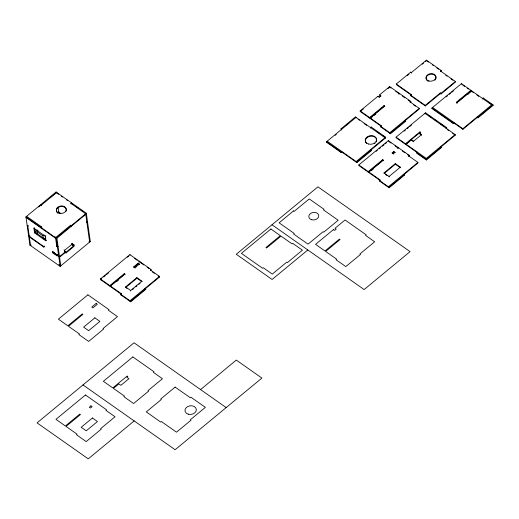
<?xml version="1.0" encoding="UTF-8"?>
<svg xmlns="http://www.w3.org/2000/svg" width="519" height="519" viewBox="0 0 519 519"><rect width="100%" height="100%" fill="white"/><g stroke="black" fill="none" stroke-linecap="round" stroke-linejoin="round"><path stroke-width="0.78" d="M25.95 216.864L56.091 191.978L86.323 213.231L90.293 241.504L60.152 266.396L29.92 245.137L25.95 216.864L56.182 238.124L60.152 266.396M38.698 206.997L40.501 205.511M50.726 197.071L51.926 196.078M53.126 195.086L54.93 193.593M41.669 204.875L41.02 204.421L41.747 205.466L41.669 204.875L56.74 192.432L56.818 193.023M27.844 225.265L27.202 225.791L27.851 226.245L30.569 245.591L31.211 245.059M27.851 226.245L28.493 225.713M46.489 240.278L45.847 240.803L34.565 232.869L33.917 228.256L34.559 227.724M29.914 235.827L29.272 236.359L43.739 246.531L43.823 247.128L44.465 246.596M35.324 231.364L37.128 229.872M57.57 212.998L58.77 212.005M29.998 236.417L29.356 236.949L43.823 247.128M34.565 232.869L35.208 232.337L34.663 228.496M41.708 226.965L41.066 227.497L41.15 228.088L41.792 227.556L41.708 226.965L26.592 216.339L26.677 216.929L26.034 217.455L56.26 238.714L86.407 213.822M70.967 203.954L70.889 203.364L71.531 202.832L71.609 203.422L72.9 204.33M37.303 234.588L36.888 231.636L38.069 230.657M29.92 245.137L30.569 244.605M43.349 238.837L42.934 235.886L44.115 234.906M45.847 240.803L45.198 236.19L45.841 235.658M44.044 239.09L45.815 237.624M43.739 246.531L44.381 246.006M70.603 225.227L71.33 226.271L70.603 225.227L55.533 237.67L56.785 246.596L57.434 247.05L58.076 246.519L57.434 246.064L56.785 246.596M55.617 238.26L56.26 237.728L54.943 236.807M56.182 238.124L86.323 213.231M57.687 255.361L57.045 255.886L52.614 252.772L52.458 251.702L53.107 251.17M52.614 252.772L53.256 252.24M54.099 252.857L54.742 252.325M54.248 253.921L54.891 253.389M57.045 255.886L56.895 254.823L57.538 254.291M64.551 250.379L72.679 243.683L72.037 243.229M65.511 251.67L59.497 256.633L58.855 256.178M72.725 245.708L73.925 244.715L73.283 244.267M65.595 252.26L59.581 257.223L58.932 256.769M73.983 245.669L74.074 246.33L66.036 252.967L65.945 252.305L73.983 245.669L71.966 244.254M109.911 286.203L109.827 285.612L124.255 273.701L124.339 274.292L109.911 286.203L100.472 279.566L100.388 278.975L129.893 254.621L151.016 269.471L151.1 270.062L150.458 270.594L150.374 270.003L151.016 269.471M100.472 279.566L101.705 278.554M103.547 277.029L105.389 275.505M106.622 274.493L108.465 272.968M127.512 257.236L128.744 256.224M139.326 261.252L138.683 261.784L139.326 262.238L139.968 261.706M145.774 289.362L145.048 288.317L145.774 289.362L130.704 301.805L120.953 294.954L121.602 294.422L110.553 286.657L110.469 286.066L124.897 274.149L124.255 273.701M138.249 263.788L133.831 267.441L133.746 266.85L138.164 263.198L139.332 264.015L139.416 264.606L138.249 263.788L138.164 263.198M116.567 281.694L118.371 280.202M134.992 268.258L134.914 267.668L139.332 264.015M126.954 288.402L125.689 287.52L125.611 286.929L136.86 277.633L141.901 281.175L141.985 281.765L136.945 278.223L136.86 277.633M125.689 287.52L136.945 278.223M120.953 294.954L120.875 294.364L121.517 293.832L110.469 286.066M130.73 291.062L130.645 290.471L141.901 281.175M132.605 289.511L133.857 288.48M135.731 286.929L136.984 285.898M138.858 284.347L140.104 283.316M150.374 270.003L159.476 276.406L129.977 300.761L130.061 301.351M369.684 118.157L369.599 117.56L384.028 105.649L384.112 106.239L369.684 118.157L360.251 111.52L360.167 110.93L377.988 96.216L379.155 97.034L379.233 97.624M379.616 94.867L380.784 95.684L380.868 96.275L379.7 95.457L379.616 94.867L389.665 86.569L410.789 101.426L410.873 102.016L410.231 102.548L410.146 101.958L410.789 101.426M145.132 288.908L159.56 276.997L159.476 276.406M360.251 111.52L363.319 108.984M387.978 88.626L389.75 87.16L389.665 86.569M130.704 301.805L130.619 301.215L145.69 288.772M379.155 97.034L380.784 95.684M340.977 128.842L341.703 129.88L340.977 128.842L355.405 116.924L384.988 137.73L385.072 138.32M346.471 124.962L348.275 123.47M425.321 105.967L425.236 105.376L440.307 92.933L440.391 93.524L425.321 105.967L410.847 95.788L411.489 95.262L396.38 84.629L396.295 84.039L410.724 72.128L411.45 73.173M341.106 152.502L341.022 151.911L341.664 151.379L341.749 151.97L341.106 152.502L326.633 142.329L326.555 141.739L356.053 117.378L356.131 117.969M407.201 75.696L409.004 74.211M326.633 142.329L327.275 141.797L327.197 141.207L356.78 162.006L356.864 162.596L371.293 150.685L370.56 149.641L371.293 150.685M335.092 135.342L336.293 134.35M411.366 72.582L426.436 60.139L441.228 70.539L441.312 71.129M422.304 64.213L423.51 63.214M425.314 61.722L426.521 60.729L426.436 60.139M399.105 93.206L398.456 93.738L399.105 94.192L399.747 93.66M405.229 121.582L404.502 120.538L405.229 121.582L390.483 133.759L380.732 126.902L381.374 126.37L370.332 118.604L370.248 118.014L384.676 106.103L384.028 105.649M370.332 118.604L372.136 117.119M373.94 115.627L375.743 114.141M370.644 150.231L385.714 137.788L385.636 137.198L371.163 127.025L370.521 127.551L370.605 128.141M410.847 95.788L410.769 95.198L411.411 94.672L396.295 84.039M440.67 71.661L440.586 71.071L441.228 70.539M380.732 126.902L380.648 126.312L381.29 125.78L370.248 118.014M410.146 101.958L419.248 108.354L389.75 132.715L389.834 133.305M404.586 121.128L419.333 108.945L419.248 108.354M390.483 133.759L390.398 133.169L405.144 120.992M385.636 137.198L356.131 161.552L356.216 162.142M356.78 162.006L371.208 150.095M455.377 81.47L455.461 82.06L441.033 93.971L440.949 93.381L455.377 81.47L440.586 71.071M368.334 172.198L368.25 171.607L382.678 159.696L382.763 160.287L368.334 172.198L358.901 165.561L358.817 164.971L388.316 140.617L409.439 155.473L409.523 156.063L408.881 156.589L408.797 155.998L409.439 155.473M376.106 151.353L377.339 150.341M379.181 148.817L380.408 147.805M382.256 146.28L384.099 144.756M385.325 143.744L386.558 142.725M405.586 144.386L405.501 143.795L419.929 131.878L420.014 132.468L405.586 144.386L396.146 137.749L396.068 137.159L425.567 112.798L446.69 127.655L446.775 128.245L446.132 128.777L446.048 128.187L446.69 127.655M453.158 123.444L453.074 122.854L453.723 122.328L453.801 122.919L453.158 123.444L432.035 108.594L431.951 108.004L461.449 83.643L470.889 90.28L470.973 90.87L456.545 102.781L457.187 103.236L456.461 102.191L470.889 90.28M404.132 131.158L405.358 130.146M407.201 128.621L408.427 127.609M409.653 126.597L411.496 125.073M432.035 108.594L432.677 108.062L432.593 107.472L462.825 128.725L462.903 129.315L477.331 117.404L477.253 116.814L477.98 117.858L493.05 105.415L492.966 104.819L483.221 97.968L482.579 98.5L482.657 99.09M446.184 96.91L447.41 95.892M449.253 94.374L450.479 93.362M451.712 92.343L453.554 90.825M397.755 147.253L397.106 147.779L397.755 148.233L398.397 147.701M404.204 175.357L403.471 174.313L404.204 175.357L389.133 187.807L379.383 180.949L380.025 180.417L368.983 172.652L368.899 172.061L383.327 160.15L382.678 159.696M393.889 152.086L392.254 153.436L392.169 152.846L393.804 151.496L394.972 152.32L395.05 152.91L393.889 152.086L393.804 151.496M371.383 170.667L373.187 169.175M393.421 154.253L393.337 153.663L394.972 152.32M441.448 147.545L440.722 146.501L441.448 147.545L426.378 159.988L416.634 153.137L416.549 152.547L417.192 152.015L417.276 152.605L406.228 144.84L406.15 144.25L411.554 139.786L413.565 141.2L413.649 141.791M419.592 133.149L421.603 134.564L421.688 135.154L419.676 133.74L419.592 133.149L420.578 132.332L419.929 131.878M457.103 102.645L471.531 90.734L491.681 104.896M468.008 94.302L469.208 93.31M470.415 92.317L471.615 91.325L471.531 90.734M413.565 141.2L421.603 134.564M395.368 164.225L384.118 173.515L384.034 172.924L395.29 163.634L400.324 167.176L400.409 167.767L395.368 164.225L395.29 163.634M379.383 180.949L379.298 180.359L379.94 179.827L368.899 172.061M389.153 177.057L389.075 176.466L400.324 167.176M307.832 249.963L272.099 279.469L236.268 254.271L317.933 186.84L410.075 251.631L364.137 289.557L272.001 224.772M408.797 155.998L417.899 162.402L388.4 186.762L388.484 187.353M403.555 174.903L417.983 162.992L417.899 162.402M389.133 187.807L389.049 187.21L404.119 174.767M425.003 113.921L424.925 113.33L455.15 134.59L425.651 158.944L425.736 159.534L426.378 159.002M462.825 128.725L492.323 104.371L493.05 105.415M440.806 147.091L455.234 135.18L455.15 134.59M426.378 159.988L426.294 159.398L441.371 146.955M477.895 117.268L492.966 104.819M134.181 420.935L88.243 458.861L37.057 422.868L134.032 342.793L226.167 407.584M200.574 389.587L236.307 360.082L261.9 378.079L175.13 449.726L82.995 384.942M488.502 102.217L491.104 104.047M462.792 85.116L464.68 86.446M467.197 88.217L468.456 89.099M472.264 91.779L473.562 92.693M476.812 94.977L478.758 96.346M427.163 61.177L428.454 62.085M432.308 64.797L433.599 65.705M436.81 67.963L438.743 69.319M445.815 75.281L447.099 76.183M450.959 78.894L452.892 80.25M477.331 117.404L477.98 117.858M440.307 92.933L440.949 93.381M440.391 93.524L441.033 93.971M452.503 122.004L462.903 129.315M431.951 108.004L453.074 122.854M410.769 95.198L425.236 105.376M389.75 87.16L391.067 88.087M395.692 91.338L398.333 93.193M402.29 95.983L404.93 97.838M408.232 100.161L410.873 102.016M413.481 104.832L415.434 106.207M428.947 115.711L430.932 117.106M434.89 119.889L436.213 120.817M440.832 124.067L443.473 125.922M447.43 129.692L448.734 130.606M452.633 133.351L455.234 135.18M384.112 106.239L384.761 106.693L384.676 106.103M420.014 132.468L420.656 132.922L420.578 132.332M412.138 140.727L413.15 141.434M360.167 110.93L369.599 117.56M380.648 126.312L390.398 133.169M396.068 137.159L405.501 143.795M406.15 144.25L426.294 158.412M416.549 152.547L426.294 159.398M376.509 131.313L379.142 133.162M383.087 135.939L385.714 137.788M358.11 119.357L359.42 120.285M364.027 123.522L366.661 125.371M389.062 141.668L391.041 143.062M394.998 145.845L398.3 148.168M402.264 150.951L404.904 152.813M407.545 154.668L409.523 156.063M392.169 152.846L393.337 153.663M382.763 160.287L383.411 160.741L383.327 160.15M384.034 172.924L389.075 176.466M385.377 174.397L387.265 175.727M341.749 151.97L356.864 162.596M326.555 141.739L341.022 151.911M358.817 164.971L368.25 171.607M379.298 180.359L389.049 187.21M58.751 194.378L56.175 192.568L56.091 191.978M61.32 196.188L62.611 197.09M66.464 199.809L67.755 200.71M76.111 206.588L78.045 207.944M81.256 210.208L83.189 211.564M70.889 203.364L85.68 213.763L89.651 242.036L89.008 241.582M85.116 213.899L85.758 214.353M86.933 221.704L87.575 222.158L86.933 222.69L86.29 222.236M134.596 258.456L137.237 260.317M140.539 262.633L143.834 264.956M147.137 267.279L149.115 268.673M152.404 271.969L154.357 273.338M158.256 276.082L159.56 276.997M58.128 211.551L60.742 213.387M58.206 212.141L58.855 212.595L58.115 207.334M58.602 212.719L59.873 213.614M133.746 266.85L134.914 267.668M89.651 241.05L90.293 241.504M124.339 274.292L124.982 274.739L124.897 274.149M73.361 244.858L74.009 245.305L73.925 244.715M125.611 286.929L130.645 290.471M33.917 228.256L45.198 236.19M63.999 249.866L64.641 250.32L64.901 252.169M36.888 231.636L42.934 235.886M64.434 251.248L65.945 252.305M64.259 251.715L66.036 252.967M35.208 232.337L45.867 239.836M100.388 278.975L109.827 285.612M120.875 294.364L130.619 301.215M52.932 252.013L57.538 255.251M52.458 251.702L56.895 254.823M56.305 254.92L57.622 255.841M58.822 264.476L60.794 265.864L56.902 238.182M483.221 97.968L483.299 98.558M461.449 83.643L461.534 84.234M456.461 102.191L456.545 102.781M425.567 112.798L425.651 113.389M410.724 72.128L410.808 72.718M411.411 94.672L411.489 95.262M411.554 139.786L411.638 140.377M388.316 140.617L388.4 141.207M377.988 96.216L378.072 96.806M381.29 125.78L381.374 126.37M379.94 179.827L380.025 180.417M371.163 127.025L371.247 127.616M355.405 116.924L355.489 117.515M136.542 266.318L136.627 266.909M135.375 265.501L135.459 266.091M129.893 254.621L129.971 255.212M121.517 293.832L121.602 294.422M72.679 243.683L72.939 245.532M72.122 243.846L72.297 245.078M71.856 243.437L72.063 244.91M428.246 81.301A5.002 3.789 -8 0 1 427.04 75.982A5.002 3.789 -8 0 1 434.124 74.814A5.002 3.789 -8 0 1 434.89 80.205M366.635 143.575A5.715 4.334 -8 0 1 366.712 137.918A5.715 4.334 -8 0 1 374.03 136.666A5.715 4.334 -8 0 1 376.223 141.94M375.029 143.361A5.715 4.334 -8 0 1 374.647 143.646M57.538 212.959A5.002 3.789 -8 0 1 57.609 208.009A5.002 3.789 -8 0 1 64.012 206.912A5.002 3.789 -8 0 1 65.932 211.525M87.899 294.824L58.4 319.185L67.833 325.822L82.261 313.904L82.91 314.358L68.482 326.276L79.524 334.041L78.882 334.567L88.626 341.424L103.703 328.981L103.054 328.527L117.482 316.609L108.38 310.213L109.022 309.681L87.899 294.824M96.171 303.407L91.753 307.053L92.92 307.877L97.338 304.225L96.171 303.407M94.867 317.842L83.617 327.132L88.652 330.674L99.908 321.384L94.867 317.842M270.918 229.009L241.419 253.363L262.543 268.219L263.185 267.687L272.287 274.09L286.715 262.179L287.364 262.633L302.434 250.184L292.684 243.333L292.041 243.865L281 236.1L266.571 248.011L265.923 247.557L280.351 235.645L270.918 229.009M293.533 210.902L279.105 222.82L294.221 233.446L293.572 233.978L308.046 244.151L323.116 231.708L323.759 232.162L338.187 220.244L323.395 209.845L324.038 209.313L309.246 198.913L294.176 211.356L293.533 210.902M85.46 394.985L55.961 419.346L65.4 425.976L79.829 414.065L80.471 414.519L66.043 426.43L77.084 434.195L76.442 434.727L86.193 441.585L101.263 429.135L100.615 428.688L115.043 416.77L105.941 410.373L106.583 409.841L85.46 394.985M132.858 356.936L103.359 381.29L112.798 387.927L127.226 376.016L127.869 376.47L126.883 377.281L128.9 378.695L120.862 385.332L118.845 383.917L113.44 388.381L124.489 396.146L123.846 396.678L133.591 403.529L148.661 391.086L148.019 390.632L162.447 378.721L153.345 372.318L153.987 371.786L132.858 356.936M90.948 405.864L89.313 407.214L90.481 408.031L92.116 406.688L90.948 405.864M92.434 418.003L81.178 427.293L86.219 430.835L97.468 421.545L92.434 418.003M333.386 229.638L315.565 244.352L325.004 250.988L339.432 239.071L340.075 239.525L325.647 251.436L336.695 259.208L336.053 259.734L345.797 266.591L360.549 254.414L359.901 253.96L374.653 241.776L365.551 235.379L366.193 234.848L345.07 219.991L335.021 228.289L336.189 229.106L334.554 230.455L333.386 229.638M175.143 387.096L160.715 399.007L161.357 399.461L146.287 411.904L160.76 422.083L161.403 421.551L176.512 432.178L190.94 420.267L190.298 419.813L205.368 407.363L190.901 397.191L190.259 397.723L175.143 387.096M188.332 414.214A5.715 4.334 -8 0 0 196.312 409.316A5.715 4.334 -8 0 0 187.301 406.779A5.715 4.334 -8 0 0 188.332 414.214M311.763 219.777A5.002 3.789 -8 0 0 318.737 215.489A5.002 3.789 -8 0 0 310.855 213.27A5.002 3.789 -8 0 0 311.763 219.777M428.954 81.003A5.002 3.789 -8 0 0 435.928 76.715A5.002 3.789 -8 0 0 428.052 74.496A5.002 3.789 -8 0 0 428.954 81.003M368.6 144.048A5.715 4.334 -8 0 0 376.573 139.144A5.715 4.334 -8 0 0 367.569 136.614A5.715 4.334 -8 0 0 368.6 144.048M59.25 213.296A5.002 3.789 -8 0 0 66.231 209.008A5.002 3.789 -8 0 0 58.349 206.796A5.002 3.789 -8 0 0 59.25 213.296"/></g></svg>
